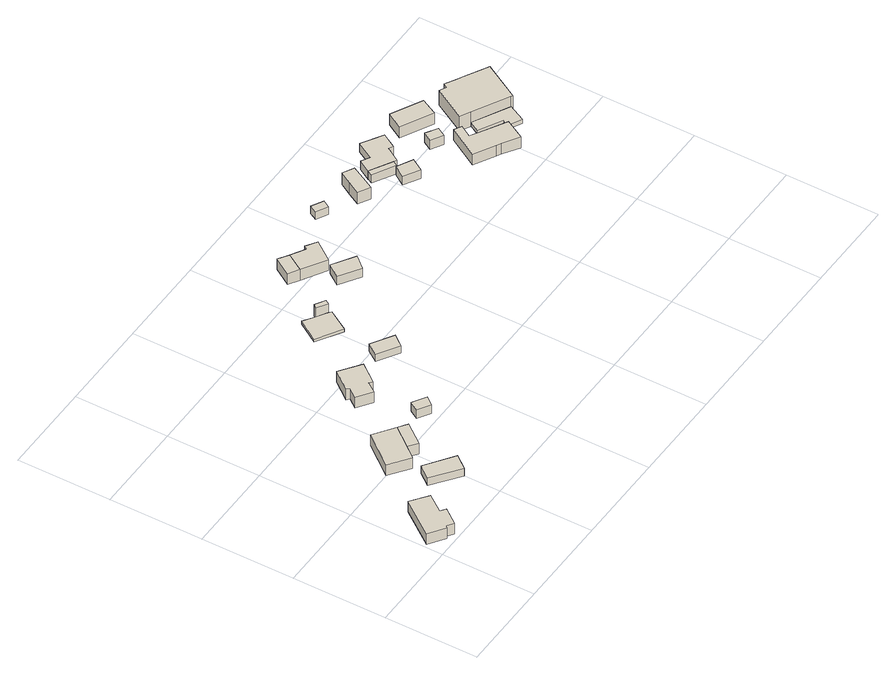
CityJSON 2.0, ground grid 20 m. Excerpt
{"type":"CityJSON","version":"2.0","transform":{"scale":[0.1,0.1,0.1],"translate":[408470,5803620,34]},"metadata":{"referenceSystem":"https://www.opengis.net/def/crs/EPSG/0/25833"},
"CityObjects":{
"building1":{"type":"Building","attributes":{"Gemeindeschluessel":"11000009","BezugspunktDach":"2200","function":"31001_1010","measuredHeight":2.78,"storeysAboveGround":1},"address":[{"country":"Germany","locality":"Berlin","thoroughfareNumber":"928","thoroughfareName":"Wernsdorfer Straße"}],"geometry":[{"type":"Solid","lod":"1","boundaries":[[[[0,1,2,3,4,5,6,7]],[[8,9,10,11,12,13,14,15]],[[8,15,7,6]],[[9,8,6,5]],[[10,9,5,4]],[[11,10,4,3]],[[12,11,3,2]],[[13,12,2,1]],[[14,13,1,0]],[[15,14,0,7]]]]}]},
"building2":{"type":"Building","attributes":{"Gemeindeschluessel":"11000009","BezugspunktDach":"2200","function":"31001_1010","measuredHeight":1.88,"storeysAboveGround":1},"address":[{"country":"Germany","locality":"Berlin","thoroughfareNumber":"928 (2)","thoroughfareName":"Wernsdorfer Straße"}],"geometry":[{"type":"Solid","lod":"1","boundaries":[[[[16,17,18,19]],[[20,21,22,23]],[[20,23,19,18]],[[21,20,18,17]],[[22,21,17,16]],[[23,22,16,19]]]]}]},
"building3":{"type":"Building","attributes":{"Gemeindeschluessel":"11000009","BezugspunktDach":"2200","function":"31001_1010","measuredHeight":2.7,"storeysAboveGround":1},"address":[{"country":"Germany","locality":"Berlin","thoroughfareNumber":"928 (1)","thoroughfareName":"Wernsdorfer Straße"}],"geometry":[{"type":"Solid","lod":"1","boundaries":[[[[24,25,26,27,28]],[[29,30,31,32,33]],[[29,33,28,27]],[[30,29,27,26]],[[31,30,26,25]],[[32,31,25,24]],[[33,32,24,28]]]]}]},
"building4":{"type":"Building","attributes":{"Gemeindeschluessel":"11000009","BezugspunktDach":"2200","function":"51009_1610","measuredHeight":2.69,"storeysAboveGround":0},"address":[{"country":"Germany","locality":"Berlin"}],"geometry":[{"type":"Solid","lod":"1","boundaries":[[[[34,35,26,25]],[[30,36,37,31]],[[30,31,25,26]],[[36,30,26,35]],[[37,36,35,34]],[[31,37,34,25]]]]}]},
"building5":{"type":"Building","attributes":{"Gemeindeschluessel":"11000009","BezugspunktDach":"2200","function":"31001_2000","measuredHeight":2.15,"storeysAboveGround":1},"address":[{"country":"Germany","locality":"Berlin","thoroughfareNumber":"928 (4)","thoroughfareName":"Wernsdorfer Straße"}],"geometry":[{"type":"Solid","lod":"1","boundaries":[[[[38,39,40,41]],[[42,43,44,45]],[[42,45,41,40]],[[43,42,40,39]],[[44,43,39,38]],[[45,44,38,41]]]]}]},
"building6":{"type":"Building","attributes":{"Gemeindeschluessel":"11000009","BezugspunktDach":"2200","function":"31001_1010","measuredHeight":2.67,"storeysAboveGround":1},"address":[{"country":"Germany","locality":"Berlin","thoroughfareNumber":"927","thoroughfareName":"Wernsdorfer Straße"}],"geometry":[{"type":"Solid","lod":"1","boundaries":[[[[46,47,48,49,50,51,52,53]],[[54,55,56,57,58,59,60,61]],[[54,61,53,52]],[[55,54,52,51]],[[56,55,51,50]],[[57,56,50,49]],[[58,57,49,48]],[[59,58,48,47]],[[60,59,47,46]],[[61,60,46,53]]]]}]},
"building7":{"type":"Building","attributes":{"Gemeindeschluessel":"11000009","BezugspunktDach":"2200","function":"31001_1010","measuredHeight":1.85,"storeysAboveGround":1},"address":[{"country":"Germany","locality":"Berlin","thoroughfareNumber":"927 (1)","thoroughfareName":"Wernsdorfer Straße"}],"geometry":[{"type":"Solid","lod":"1","boundaries":[[[[62,63,64,65]],[[66,67,68,69]],[[66,69,65,64]],[[67,66,64,63]],[[68,67,63,62]],[[69,68,62,65]]]]}]},
"building8":{"type":"Building","attributes":{"Gemeindeschluessel":"11000009","BezugspunktDach":"2200","function":"31001_1010","measuredHeight":0.691,"storeysAboveGround":1},"address":[{"country":"Germany","locality":"Berlin","thoroughfareNumber":"926","thoroughfareName":"Wernsdorfer Straße"}],"geometry":[{"type":"Solid","lod":"1","boundaries":[[[[70,71,72,73,74,75]],[[76,77,78,79,80,81]],[[76,81,75,74]],[[77,76,74,73]],[[78,77,73,72]],[[79,78,72,71]],[[80,79,71,70]],[[81,80,70,75]]]]}]},
"building9":{"type":"Building","attributes":{"Gemeindeschluessel":"11000009","BezugspunktDach":"2200","function":"31001_2000","measuredHeight":2.93,"storeysAboveGround":1},"address":[{"country":"Germany","locality":"Berlin","thoroughfareNumber":"926 (1)","thoroughfareName":"Wernsdorfer Straße"}],"geometry":[{"type":"Solid","lod":"1","boundaries":[[[[82,83,84,85]],[[86,87,78,77]],[[86,77,85,84]],[[87,86,84,83]],[[78,87,83,82]],[[77,78,82,85]]]]}]},
"building10":{"type":"Building","attributes":{"Gemeindeschluessel":"11000009","BezugspunktDach":"2200","function":"51009_1610","measuredHeight":2.73,"storeysAboveGround":0},"address":[{"country":"Germany","locality":"Berlin"}],"geometry":[{"type":"Solid","lod":"1","boundaries":[[[[88,89,90,91]],[[92,93,94,95]],[[92,95,91,90]],[[93,92,90,89]],[[94,93,89,88]],[[95,94,88,91]]]]}]},
"building11":{"type":"Building","attributes":{"Gemeindeschluessel":"11000009","BezugspunktDach":"2200","function":"31001_1010","measuredHeight":2.21,"storeysAboveGround":1},"address":[{"country":"Germany","locality":"Berlin","thoroughfareNumber":"925 (1)","thoroughfareName":"Wernsdorfer Straße"}],"geometry":[{"type":"Solid","lod":"1","boundaries":[[[[96,97,98,99]],[[100,101,102,103]],[[100,103,99,98]],[[101,100,98,97]],[[102,101,97,96]],[[103,102,96,99]]]]}]},
"building12":{"type":"Building","attributes":{"Gemeindeschluessel":"11000009","BezugspunktDach":"2200","function":"31001_1010","measuredHeight":2.7,"storeysAboveGround":1},"address":[{"country":"Germany","locality":"Berlin","thoroughfareNumber":"925","thoroughfareName":"Wernsdorfer Straße"}],"geometry":[{"type":"Solid","lod":"1","boundaries":[[[[104,105,106,107,89,88]],[[93,108,109,110,111,94]],[[93,94,88,89]],[[108,93,89,107]],[[109,108,107,106]],[[110,109,106,105]],[[111,110,105,104]],[[94,111,104,88]]]]}]},
"building13":{"type":"Building","attributes":{"Gemeindeschluessel":"11000009","BezugspunktDach":"2200","function":"31001_2000","measuredHeight":1.96,"storeysAboveGround":1},"address":[{"country":"Germany","locality":"Berlin","thoroughfareNumber":"922 (4)","thoroughfareName":"Wernsdorfer Straße"}],"geometry":[{"type":"Solid","lod":"1","boundaries":[[[[112,113,114,115]],[[116,117,118,119]],[[116,119,115,114]],[[117,116,114,113]],[[118,117,113,112]],[[119,118,112,115]]]]}]},
"building14":{"type":"Building","attributes":{"Gemeindeschluessel":"11000009","BezugspunktDach":"2200","function":"31001_1010","measuredHeight":3.88,"storeysAboveGround":1},"address":[{"country":"Germany","locality":"Berlin","thoroughfareNumber":"922 (2)","thoroughfareName":"Wernsdorfer Straße"}],"geometry":[{"type":"Solid","lod":"1","boundaries":[[[[120,121,122,123,124,125]],[[126,127,128,129,130,131]],[[126,131,125,124]],[[127,126,124,123]],[[128,127,123,122]],[[129,128,122,121]],[[130,129,121,120]],[[131,130,120,125]]]]}]},
"building15":{"type":"Building","attributes":{"Gemeindeschluessel":"11000009","BezugspunktDach":"2200","function":"51009_1610","measuredHeight":2.08,"storeysAboveGround":0},"address":[{"country":"Germany","locality":"Berlin"}],"geometry":[{"type":"Solid","lod":"1","boundaries":[[[[132,133,134,135]],[[136,137,138,139]],[[136,139,135,134]],[[137,136,134,133]],[[138,137,133,132]],[[139,138,132,135]]]]}]},
"building16":{"type":"Building","attributes":{"Gemeindeschluessel":"11000009","BezugspunktDach":"2200","function":"31001_2000","measuredHeight":2.19,"storeysAboveGround":1},"address":[{"country":"Germany","locality":"Berlin","thoroughfareNumber":"920 (1)","thoroughfareName":"Wernsdorfer Straße"}],"geometry":[{"type":"Solid","lod":"1","boundaries":[[[[140,141,142,143]],[[144,145,146,147]],[[144,147,143,142]],[[145,144,142,141]],[[146,145,141,140]],[[147,146,140,143]]]]}]},
"building17":{"type":"Building","attributes":{"Gemeindeschluessel":"11000009","BezugspunktDach":"2200","function":"31001_1010","measuredHeight":2.22,"storeysAboveGround":1},"address":[{"country":"Germany","locality":"Berlin","thoroughfareNumber":"920","thoroughfareName":"Wernsdorfer Straße"}],"geometry":[{"type":"Solid","lod":"1","boundaries":[[[[133,148,149,150,151,152,153,154,134]],[[155,156,157,158,159,160,161,162,163]],[[155,163,134,154]],[[156,155,154,153]],[[157,156,153,152]],[[158,157,152,151]],[[159,158,151,150]],[[160,159,150,149]],[[161,160,149,148]],[[162,161,148,133]],[[163,162,133,134]]]]}]},
"building18":{"type":"Building","attributes":{"Gemeindeschluessel":"11000009","BezugspunktDach":"2200","function":"31001_2000","measuredHeight":2.32,"storeysAboveGround":1},"address":[{"country":"Germany","locality":"Berlin","thoroughfareNumber":"919 (1)","thoroughfareName":"Wernsdorfer Straße"}],"geometry":[{"type":"Solid","lod":"1","boundaries":[[[[164,165,166,167]],[[168,169,170,171]],[[168,171,167,166]],[[169,168,166,165]],[[170,169,165,164]],[[171,170,164,167]]]]}]},
"building19":{"type":"Building","attributes":{"Gemeindeschluessel":"11000009","BezugspunktDach":"2200","function":"31001_2463","measuredHeight":3.4,"storeysAboveGround":1},"address":[{"country":"Germany","locality":"Berlin","thoroughfareNumber":"2A (3)","thoroughfareName":"Seddinpromenade"}],"geometry":[{"type":"Solid","lod":"1","boundaries":[[[[172,173,174,175,176,177,178,179,180]],[[181,182,183,184,185,186,187,188,189]],[[181,189,180,179]],[[182,181,179,178]],[[183,182,178,177]],[[184,183,177,176]],[[185,184,176,175]],[[186,185,175,174]],[[187,186,174,173]],[[188,187,173,172]],[[189,188,172,180]]]]}]},
"building20":{"type":"Building","attributes":{"Gemeindeschluessel":"11000009","BezugspunktDach":"2200","function":"31001_1010","measuredHeight":2.84,"storeysAboveGround":1},"address":[{"country":"Germany","locality":"Berlin","thoroughfareNumber":"919","thoroughfareName":"Wernsdorfer Straße"}],"geometry":[{"type":"Solid","lod":"1","boundaries":[[[[190,191,192,193]],[[194,195,196,197]],[[194,197,193,192]],[[195,194,192,191]],[[196,195,191,190]],[[197,196,190,193]]]]}]},
"building21":{"type":"Building","attributes":{"Gemeindeschluessel":"11000009","BezugspunktDach":"2200","function":"51009_1610","measuredHeight":1.05,"storeysAboveGround":0},"address":[{"country":"Germany","locality":"Berlin"}],"geometry":[{"type":"Solid","lod":"1","boundaries":[[[[198,199,200,201,202,203]],[[204,205,206,207,208,209]],[[204,209,203,202]],[[205,204,202,201]],[[206,205,201,200]],[[207,206,200,199]],[[208,207,199,198]],[[209,208,198,203]]]]}]},
"building22":{"type":"Building","attributes":{"Gemeindeschluessel":"11000009","BezugspunktDach":"2200","function":"31001_1010","measuredHeight":4.18,"storeysAboveGround":1},"address":[{"country":"Germany","locality":"Berlin","thoroughfareNumber":"2A","thoroughfareName":"Seddinpromenade"}],"geometry":[{"type":"Solid","lod":"1","boundaries":[[[[210,211,212,213,214,215,216,217,218,219]],[[220,221,222,223,224,225,226,227,228,229]],[[220,229,219,218]],[[221,220,218,217]],[[222,221,217,216]],[[223,222,216,215]],[[224,223,215,214]],[[225,224,214,213]],[[226,225,213,212]],[[227,226,212,211]],[[228,227,211,210]],[[229,228,210,219]]]]}]}
},
"vertices":[
[36,13,39],[40,18,39],[54,8,39],[79,41,39],[68,49,39],[94,85,39],[59,112,39],[3,37,39],[59,112,12],[94,85,12],[68,49,12],[79,41,12],[54,8,12],[40,18,12],[36,13,12],[3,37,12],
[197,76,29],[220,105,29],[161,148,29],[140,120,29],[161,148,10],[220,105,10],[197,76,10],[140,120,10],
[164,168,37],[184,193,37],[218,236,37],[175,267,37],[122,200,37],[175,267,10],[218,236,10],[184,193,10],[164,168,10],[122,200,10],
[203,178,37],[237,222,37],[237,222,10],[203,178,10],
[309,217,30],[324,235,30],[295,253,30],[283,234,30],[295,253,8],[324,235,8],[309,217,8],[283,234,8],
[278,323,35],[293,344,35],[300,339,35],[331,379,35],[288,411,35],[257,371,35],[263,366,35],[247,345,35],[263,366,8],[257,371,8],[288,411,8],[331,379,8],[300,339,8],[293,344,8],[278,323,8],[247,345,8],
[418,352,25],[437,376,25],[391,405,25],[374,380,25],[391,405,7],[437,376,7],[418,352,7],[374,380,7],
[411,471,14],[438,515,14],[433,519,14],[411,533,14],[387,549,14],[358,504,14],[387,549,7],[411,533,7],[433,519,7],[438,515,7],[411,471,7],[358,504,7],
[433,519,36],[439,528,36],[417,541,36],[411,533,36],[417,541,7],[439,528,7],
[484,613,35],[507,650,35],[486,664,35],[462,626,35],[486,664,8],[507,650,8],[484,613,8],[462,626,8],
[554,520,29],[576,546,29],[530,576,29],[510,549,29],[530,576,7],[576,546,7],[554,520,7],[510,549,7],
[534,582,35],[565,624,35],[542,639,35],[537,632,35],[537,632,8],[542,639,8],[565,624,8],[534,582,8],
[662,662,27],[671,677,27],[646,691,27],[638,675,27],[646,691,8],[671,677,8],[662,662,8],[638,675,8],
[738,617,38],[752,643,38],[766,670,38],[743,683,38],[728,657,38],[714,631,38],[728,657,8],[743,683,8],[766,670,8],[752,643,8],[738,617,8],[714,631,8],
[821,613,29],[827,623,29],[781,650,29],[775,639,29],[781,650,8],[827,623,8],[821,613,8],[775,639,8],
[834,568,30],[850,594,30],[817,612,30],[801,587,30],[817,612,8],[850,594,8],[834,568,8],[801,587,8],
[833,619,29],[852,650,29],[861,645,29],[879,675,29],[835,702,29],[814,665,29],[796,676,29],[796,676,7],[814,665,7],[835,702,7],[879,675,7],[861,645,7],[852,650,7],[833,619,7],[827,623,7],[781,650,7],
[934,580,31],[945,599,31],[920,614,31],[909,595,31],[920,614,8],[945,599,8],[934,580,8],[909,595,8],
[960,482,34],[969,477,34],[1003,455,34],[1026,497,34],[983,522,34],[955,539,34],[970,563,34],[954,572,34],[916,507,34],[954,572,7],[970,563,7],[955,539,7],[983,522,7],[1026,497,7],[1003,455,7],[969,477,7],[960,482,7],[916,507,7],
[973,625,34],[991,660,34],[927,694,34],[907,660,34],[927,694,6],[991,660,6],[973,625,6],[907,660,6],
[1038,515,18],[1031,502,18],[1059,487,18],[1077,523,18],[1002,564,18],[990,542,18],[1002,564,8],[1077,523,8],[1059,487,8],[1031,502,8],[1038,515,8],[990,542,8],
[1002,564,44],[1077,523,44],[1080,521,44],[1124,599,44],[1074,627,44],[1064,632,44],[1040,646,44],[1035,637,44],[1020,645,44],[981,576,44],[1020,645,7],[1035,637,7],[1040,646,7],[1064,632,7],[1074,627,7],[1124,599,7],[1080,521,7],[1077,523,7],[1002,564,7],[981,576,7]
]}
